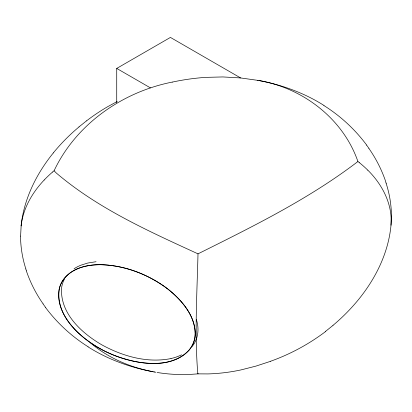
<?xml version="1.0" encoding="UTF-8"?>
<svg xmlns="http://www.w3.org/2000/svg" width="412" height="412" viewBox="0 0 412 412"><rect width="100%" height="100%" fill="white"/><g stroke="black" fill="none" stroke-linecap="round" stroke-linejoin="round"><path stroke-width="0.62" d="M20.6 236.097L21.182 225.184M391.4 216.197L390.998 225.215M257.67 80.319C302.187 87.401 343.047 118.414 357.915 161.519C308.871 198.996 253.03 226.42 198.002 253.844C197.039 293.231 194.572 332.783 197.678 372.118A24.751 24.751 0 0 0 197.92 373.509M168.101 289.245C182.578 300.858 197.327 317.982 194.85 337.845A25.796 25.796 0 0 1 192.806 344.303C186.425 357.534 171.068 362.751 157.24 363.332C138.669 364.059 120.222 358.893 103.711 350.617C81.355 338.782 55.45 317.245 59.204 289.121A25.992 25.992 0 0 1 63.309 279.753L65.384 277.111M21.11 225.92C23.87 198.96 36.41 173.802 53.318 152.94M21.208 225.065C23.345 207.947 32.471 192.378 44.192 180.008M52.561 172.036L54.085 170.753C76.019 124.228 122.297 91.974 172.206 82.096M192.023 346.58C198.332 339.2 199.418 328.529 196.328 319.532M167.102 288.472C148.567 274.624 125.933 265.848 102.748 264.751C88.153 264.2 71.297 267.702 62.701 280.66A25.832 25.832 0 0 0 59.642 287.401C55.301 304.262 65.853 320.577 77.389 331.979C88.281 342.614 101.62 350.55 115.798 355.973C138.756 364.26 170.3 369.806 189.139 350.046M65.709 276.792C74.66 267.388 88.307 264.581 100.827 264.71C124.058 265.287 146.801 273.851 165.593 287.344M78.991 126.896L86.489 120.881M333.009 325.398L325.511 331.418M116.725 102.794L116.725 68.423L170.424 37.42L240.623 77.95L258.154 80.402M117.245 101.486L108.073 106.461A200.994 200.994 0 0 0 86.494 120.886M270.566 361.309L255.945 366.103L241.02 369.904A181.553 181.553 0 0 1 207.931 373.921L198.002 373.864L189.633 374.441A159.928 159.928 0 0 1 157.075 372.463M171.006 358.558C147.233 363.358 122.503 356.226 101.666 344.751C81.545 332.994 60.121 313.517 61.537 288.199A26.213 26.213 0 0 1 64.792 278.409M96.053 261.708L87.777 263.041L81.04 265.153A38.331 38.331 0 0 0 74.093 268.742M240.623 77.95L222.892 76.941L205.799 77.368A231.081 231.081 0 0 0 172.211 82.122M153.846 371.892L155.803 372.242M154.33 371.979C130.97 367.72 108.124 359.63 88.039 346.853M259.148 80.592C281.988 84.913 304.298 92.937 323.961 105.441M152.852 371.701C130.017 367.308 107.841 357.879 90.151 342.573M198.002 253.844C148.711 231.204 97.979 208.565 56.377 173.086A67.135 67.135 0 0 1 55.332 172.062L54.085 170.753M116.725 68.423L150.468 87.905M165.758 287.468L166.602 288.091M166.767 288.22L167.766 288.987M357.915 161.519L359.439 162.709M167.437 288.73C181.228 299.596 194.526 314.701 195.267 333.102M367.808 170.171C382.357 184.504 392.883 204.666 390.973 225.524C388.398 252.793 375.77 278.275 358.682 299.354A193.099 193.099 0 0 1 332.984 325.367M366.613 145.122L368.92 148.361M45.387 307.177L43.08 303.932M26.404 270.839L25.802 268.964M385.709 181.81L385.828 182.161M385.9 182.392L386.199 183.33M198.002 373.864L197.925 373.509M195.314 333.102A26.595 26.595 0 0 1 189.314 349.896M53.292 152.919A193.099 193.099 0 0 1 79.016 126.932M181.589 354.83A46.154 46.154 0 0 1 171.001 358.528M325.598 331.531A206.829 206.829 0 0 1 270.55 361.267M323.899 105.544A158.151 158.151 0 0 1 366.67 145.081M368.869 148.397A131.552 131.552 0 0 1 385.658 181.435M386.137 183.35A109.798 109.798 0 0 1 391.472 216.197M88.101 346.755A158.151 158.151 0 0 1 45.33 307.218M43.131 303.896A131.552 131.552 0 0 1 26.342 270.859M25.863 268.943A109.798 109.798 0 0 1 20.528 236.097M359.434 162.714A105.683 105.683 0 0 1 367.803 170.177M44.197 180.013A116.411 116.411 0 0 1 52.566 172.041"/></g></svg>
